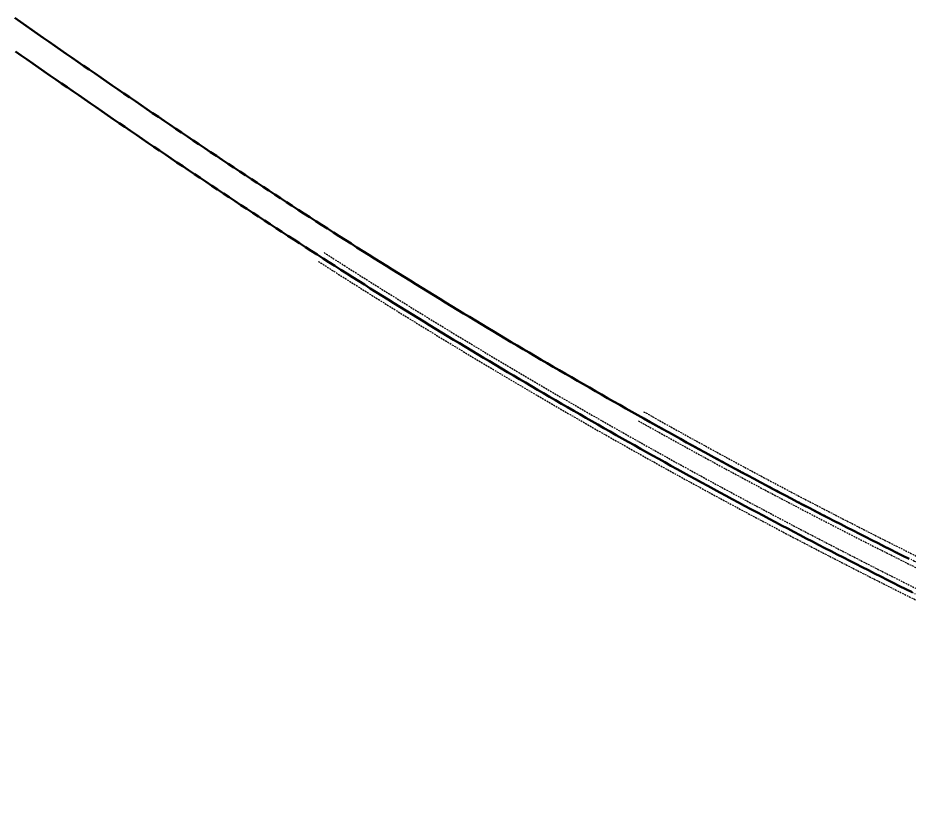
# Model space of a CAD drawing. Extents: x 2687065 to 2691361, y 1253360 to 1255888.
# Drawn here: x 2689010.3 to 2689137.7, y 1254947.9 to 1255062.7 of the extents above; entities that cross this region are included whole.
import ezdxf

# ---------------------------------------------------------------- set-up
doc = ezdxf.new("R2010")
doc.units = 0
doc.header["$MEASUREMENT"] = 0
doc.linetypes.add('STRICHLINIE2', pattern=[0.375, 0.25, -0.125])
doc.linetypes.add('STRICHPUNKT', pattern=[1, 0.5, -0.25, 0, -0.25])
for name, color, linetype in [('A-GL-0013-_____', 1, 'STRICHPUNKT'), ('A-GL-0014-_____', 1, 'STRICHPUNKT'), ('BS-TR-A-Gleisstrang-LinieGeometrie', 7, 'Continuous'), ('BS-TR-B-Gleisstrang-LinieGeometrie', 7, 'Continuous'), ('L-GL-0013-_____', 2, 'Continuous'), ('L-GL-0014-_____', 2, 'Continuous')]:
    doc.layers.add(name, color=color, linetype=linetype)

msp = doc.modelspace()

# ---------------------------------------------------------------- linework, layer by layer
at = {"layer": 'A-GL-0013-_____', "extrusion": (0.02521914972572503, 0.07637716217026169, 0.9967600130351985), "elevation": 164121.6433555596, "flags": 128}
msp.add_lwpolyline([(-2159951.916776638, -2028245.057667765, 0.0003122369592423695), (-2159953.044039666, -2028244.76864376, 0.0005992080154554114), (-2159955.158596579, -2028244.230580056, 0.03078087404905654), (-2160063.946759893, -2028223.712070315)], format="xyb", dxfattribs=at)
at = {"layer": 'A-GL-0014-_____', "extrusion": (0.01856783197649532, 0.07832280268803682, 0.9967551224823394), "elevation": 148676.4978869476, "flags": 128}
msp.add_lwpolyline([(-2327079.052213841, -1835454.512072846, 0.0004287539484845768), (-2327080.535955469, -1835454.086695016, 0.03943044475241132), (-2327214.359740658, -1835427.025257246)], format="xyb", dxfattribs=at)
at = {"layer": 'BS-TR-A-Gleisstrang-LinieGeometrie', "color": 2, "lineweight": 50, "true_color": 0xffff00}
for points in [[(2689057.89026, 1255030.44265, 452.58025), (2689058.73108062, 1255029.90972459, 452.587318107493), (2689059.57249019, 1255029.37772952, 452.594386214987), (2689060.41448769, 1255028.84666546, 452.60145432248), (2689061.25707207, 1255028.31653305, 452.608522429973), (2689062.10024232, 1255027.78733295, 452.6155905374659), (2689062.94399739, 1255027.25906579, 452.6226586449599), (2689063.78833626, 1255026.73173223, 452.629726752453), (2689064.6332579, 1255026.20533291, 452.636794859946), (2689065.47876126, 1255025.67986847, 452.64386296744), (2689066.32484532, 1255025.15533956, 452.650931074933), (2689067.17150904, 1255024.63174682, 452.657999182426), (2689068.01875139, 1255024.10909089, 452.665067289919), (2689068.86657132, 1255023.5873724, 452.672135397413), (2689069.71496781, 1255023.06659201, 452.679203504906), (2689070.5639398, 1255022.54675033, 452.686271612399), (2689071.41348627, 1255022.02784802, 452.6933397198931), (2689072.26360618, 1255021.50988571, 452.700407827386), (2689073.11429848, 1255020.99286402, 452.707475934879), (2689073.96556213, 1255020.47678359, 452.7145440423729), (2689074.8173961, 1255019.96164506, 452.721612149866), (2689075.66979934, 1255019.44744905, 452.728680257359), (2689076.5227708, 1255018.93419619, 452.735748364852), (2689077.37630945, 1255018.42188711, 452.742816472346), (2689078.23041424, 1255017.91052244, 452.749884579839), (2689079.08508412, 1255017.4001028, 452.756952687332), (2689079.94031805, 1255016.89062882, 452.764020794826), (2689080.79611498, 1255016.38210112, 452.771088902319), (2689081.65247387, 1255015.87452032, 452.778157009812), (2689082.50939367, 1255015.36788705, 452.785225117305), (2689083.36687333, 1255014.86220191, 452.792293224799), (2689084.2249118, 1255014.35746554, 452.7993613322921), (2689085.08350802, 1255013.85367855, 452.806429439785), (2689085.94266096, 1255013.35084156, 452.813497547279), (2689086.80236956, 1255012.84895517, 452.8205656547721), (2689087.66263276, 1255012.34802001, 452.827633762265), (2689088.52344952, 1255011.84803669, 452.834701869759), (2689089.38481878, 1255011.34900582, 452.8417699772519), (2689090.24673949, 1255010.85092801, 452.848838084745), (2689091.1092106, 1255010.35380387, 452.855906192238), (2689091.97223104, 1255009.857634, 452.862974299732), (2689092.83579976, 1255009.36241902, 452.870042407225), (2689093.69991571, 1255008.86815953, 452.877110514718), (2689094.56457782, 1255008.37485614, 452.884178622212), (2689095.42978505, 1255007.88250945, 452.891246729705), (2689096.29553633, 1255007.39112005, 452.898314837198), (2689097.16183061, 1255006.90068856, 452.905382944691), (2689098.02866681, 1255006.41121557, 452.912451052185), (2689098.89604389, 1255005.92270168, 452.919519159678), (2689099.76396078, 1255005.43514749, 452.926587267171), (2689100.63241642, 1255004.9485536, 452.933655374665), (2689100.63242, 1255004.94856, 452.93366), (2689101.50324185, 1255004.46193729, 452.940742868752), (2689102.37462302, 1255003.97631686, 452.947825737505), (2689103.24656237, 1255003.49169935, 452.954908606257), (2689104.11905874, 1255003.00808542, 452.961991475009), (2689104.99211097, 1255002.52547569, 452.969074343762), (2689105.86571791, 1255002.0438708, 452.976157212514), (2689106.73987841, 1255001.5632714, 452.983240081267), (2689107.6145913, 1255001.08367812, 452.990322950019), (2689108.48985542, 1255000.60509159, 452.997405818771), (2689109.36566963, 1255000.12751246, 453.004488687524), (2689110.24203275, 1254999.65094134, 453.011571556276), (2689111.11894364, 1254999.17537888, 453.018654425028), (2689111.99640112, 1254998.70082569, 453.025737293781), (2689112.87440403, 1254998.22728242, 453.032820162533), (2689113.75295122, 1254997.75474968, 453.039903031285), (2689114.63204152, 1254997.28322811, 453.046985900038), (2689115.51167377, 1254996.81271832, 453.05406876879), (2689116.3918468, 1254996.34322094, 453.061151637543), (2689117.27255945, 1254995.87473659, 453.068234506295), (2689118.15381055, 1254995.40726589, 453.075317375047), (2689119.03559893, 1254994.94080946, 453.0824002438), (2689119.91792343, 1254994.47536791, 453.089483112552), (2689120.80078288, 1254994.01094188, 453.096565981304), (2689121.68417611, 1254993.54753195, 453.103648850057), (2689122.56810195, 1254993.08513877, 453.1107317188089), (2689123.45255924, 1254992.62376292, 453.117814587562), (2689124.33754679, 1254992.16340503, 453.124897456314), (2689125.22306344, 1254991.7040657, 453.131980325066), (2689126.10910801, 1254991.24574555, 453.138602632788), (2689126.99567934, 1254990.78844517, 453.144488325869), (2689127.88277625, 1254990.33216518, 453.1503740189499), (2689128.77039756, 1254989.87690618, 453.15625971203), (2689129.6585421, 1254989.42266877, 453.162145405111), (2689130.5472087, 1254988.96945355, 453.168031098191), (2689131.43639617, 1254988.51726112, 453.1739167912719), (2689132.32610335, 1254988.06609209, 453.179802484352), (2689133.21632904, 1254987.61594704, 453.185688177433), (2689134.10707208, 1254987.16682658, 453.191573870513), (2689134.99833129, 1254986.71873129, 453.197459563594), (2689135.89010548, 1254986.27166178, 453.203345256675), (2689136.78239347, 1254985.82561863, 453.209230949755), (2689137.67519409, 1254985.38060244, 453.215116642836)], [(2689056.42851, 1255026.71284, 452.89089), (2689057.27106709, 1255026.17809476, 452.899683845926), (2689058.1142166, 1255025.64428408, 452.908378094879), (2689058.95795748, 1255025.11140862, 452.91697274712), (2689059.80228869, 1255024.57946903, 452.925467802904), (2689060.64720921, 1255024.04846597, 452.933863262488), (2689061.49271798, 1255023.51840009, 452.94215912612), (2689062.33881397, 1255022.98927204, 452.95035539405), (2689063.18549615, 1255022.46108247, 452.958452066521), (2689064.03276346, 1255021.93383202, 452.966449143777), (2689064.88061487, 1255021.40752136, 452.974346626055), (2689065.72904934, 1255020.88215113, 452.982144513593), (2689066.57806581, 1255020.35772197, 452.989842806622), (2689067.42766326, 1255019.83423452, 452.997441505373), (2689068.27784063, 1255019.31168943, 453.004940610073), (2689069.12859688, 1255018.79008735, 453.012340120945), (2689069.97993096, 1255018.26942891, 453.019640038212), (2689070.83184182, 1255017.74971475, 453.026840362091), (2689071.68432843, 1255017.23094552, 453.033941092797), (2689072.53738972, 1255016.71312185, 453.040942230542), (2689073.39102466, 1255016.19624438, 453.047843775536), (2689074.24523219, 1255015.68031374, 453.054645727985), (2689075.10001126, 1255015.16533056, 453.061348088092), (2689075.95536082, 1255014.65129549, 453.067950856058), (2689076.81127982, 1255014.13820915, 453.074454032079), (2689077.6677672, 1255013.62607217, 453.080846440954), (2689078.52482192, 1255013.11488519, 453.087201329454), (2689079.38244292, 1255012.60464883, 453.0935562179531), (2689080.24062915, 1255012.09536371, 453.099911106453), (2689081.09937955, 1255011.58703047, 453.106265994953), (2689081.95869306, 1255011.07964974, 453.112620883452), (2689082.81856863, 1255010.57322212, 453.118975771952), (2689083.6790052, 1255010.06774825, 453.125330660451), (2689084.54000172, 1255009.56322875, 453.1316855489511), (2689085.40155712, 1255009.05966424, 453.138040437451), (2689086.26367034, 1255008.55705533, 453.14439532595), (2689087.12634034, 1255008.05540265, 453.15075021445), (2689087.98956603, 1255007.55470681, 453.157105102949), (2689088.85334637, 1255007.05496843, 453.163459991449), (2689089.71768029, 1255006.55618812, 453.1698148799491), (2689090.58256674, 1255006.05836649, 453.176169768448), (2689091.44800463, 1255005.56150416, 453.182524656948), (2689092.31399292, 1255005.06560174, 453.188879545447), (2689093.18053054, 1255004.57065984, 453.195234433947), (2689094.04761641, 1255004.07667906, 453.201589322447), (2689094.91524949, 1255003.58366002, 453.207944210946), (2689095.78342869, 1255003.09160332, 453.214299099446), (2689096.65215295, 1255002.60050956, 453.220653987945), (2689097.52142121, 1255002.11037935, 453.227008876445), (2689098.39123239, 1255001.62121329, 453.233363764945), (2689099.26158543, 1255001.13301198, 453.239718653444), (2689100.13247926, 1255000.64577603, 453.246073541944), (2689101.00391279, 1255000.15950602, 453.252428430444), (2689101.87588497, 1254999.67420257, 453.258783318943), (2689102.74839473, 1254999.18986626, 453.265138207443), (2689103.62144098, 1254998.7064977, 453.271493095942), (2689104.49502265, 1254998.22409747, 453.277847984442), (2689105.36913868, 1254997.74266616, 453.284202872942), (2689106.24378798, 1254997.26220438, 453.2905577614409), (2689107.11896949, 1254996.78271271, 453.296912649941), (2689107.99468212, 1254996.30419175, 453.30326753844), (2689108.8709248, 1254995.82664207, 453.30962242694), (2689109.74769644, 1254995.35006427, 453.3159773154401), (2689110.62499599, 1254994.87445893, 453.322332203939), (2689111.50282234, 1254994.39982663, 453.3286870924389), (2689112.38117444, 1254993.92616797, 453.3350419809381), (2689113.26005119, 1254993.45348352, 453.341396869438), (2689114.13945151, 1254992.98177387, 453.347751757938), (2689115.01937432, 1254992.51103959, 453.354106646437), (2689115.89981855, 1254992.04128126, 453.360461534937), (2689116.78078311, 1254991.57249946, 453.366818251821), (2689117.66226692, 1254991.10469477, 453.373205352594), (2689118.54426888, 1254990.63786776, 453.379644870036), (2689119.42678793, 1254990.17201901, 453.386136804202), (2689120.30982297, 1254989.70714908, 453.392681155146), (2689121.19337292, 1254989.24325856, 453.399277922919), (2689122.07743668, 1254988.780348, 453.405927107578), (2689122.96201319, 1254988.31841799, 453.412628709177), (2689123.84710133, 1254987.85746908, 453.419382727773), (2689124.73270004, 1254987.39750185, 453.42618916342), (2689125.61880822, 1254986.93851686, 453.433048016176), (2689126.50542478, 1254986.48051467, 453.439959286097), (2689127.39254863, 1254986.02349584, 453.446922973242), (2689128.28017867, 1254985.56746095, 453.4539390776629), (2689129.16831383, 1254985.11241055, 453.461007599425), (2689130.05695301, 1254984.65834519, 453.468128538583), (2689130.9460951, 1254984.20526545, 453.475301895196), (2689131.83573903, 1254983.75317186, 453.482527669324), (2689132.7258837, 1254983.302065, 453.489805861027), (2689133.616528, 1254982.85194541, 453.497136470364), (2689134.50767086, 1254982.40281365, 453.504519497396), (2689135.39931117, 1254981.95467027, 453.511957503917), (2689136.29144783, 1254981.50751583, 453.519410349817), (2689137.18407975, 1254981.06135086, 453.526863195718), (2689138.07720584, 1254980.61617592, 453.534316041618)]]:
    msp.add_polyline3d(points, dxfattribs=at)
at = {"layer": 'BS-TR-B-Gleisstrang-LinieGeometrie', "color": 18, "lineweight": 50, "true_color": 0x000000}
for points in [[(2689009.81683336, 1255062.71130901, 452.169121742941), (2689010.6350408, 1255062.13926504, 452.176210209861), (2689011.45350594, 1255061.56758984, 452.18329867678), (2689012.27223522, 1255060.99629301, 452.1903871437), (2689013.09123506, 1255060.42538411, 452.197475610619), (2689013.91051187, 1255059.85487274, 452.204564077539), (2689014.73007205, 1255059.28476851, 452.211652544458), (2689015.54992197, 1255058.71508104, 452.218741011378), (2689016.370068, 1255058.14581994, 452.225829478297), (2689017.19051649, 1255057.57699486, 452.232917945217), (2689018.01127378, 1255057.00861543, 452.240006412136), (2689018.83234619, 1255056.44069131, 452.247094879056), (2689019.65374002, 1255055.87323217, 452.254183345975), (2689020.47546156, 1255055.30624768, 452.261271812895), (2689021.29751708, 1255054.73974753, 452.268360279814), (2689022.11991284, 1255054.17374142, 452.275448746734), (2689022.94265508, 1255053.60823906, 452.282537213653), (2689023.76575, 1255053.04325018, 452.289625680572), (2689024.58920383, 1255052.47878451, 452.296714147492), (2689025.41302273, 1255051.91485179, 452.303802614411), (2689026.23721288, 1255051.35146179, 452.310891081331), (2689027.06178042, 1255050.78862428, 452.3179795482511), (2689027.88673148, 1255050.22634904, 452.32506801517), (2689028.71207216, 1255049.66464587, 452.3321564820901), (2689029.53780856, 1255049.10352459, 452.339244949009), (2689030.36394673, 1255048.54299501, 452.3463334159291), (2689031.19049273, 1255047.98306698, 452.353421882848), (2689032.01745257, 1255047.42375035, 452.360510349768), (2689032.84483228, 1255046.86505498, 452.367598816687), (2689033.67263781, 1255046.30699076, 452.374687283607), (2689034.50087514, 1255045.74956757, 452.3817757505259), (2689035.3295502, 1255045.19279533, 452.388864217446), (2689036.15866891, 1255044.63668397, 452.395952684365), (2689036.98823715, 1255044.08124342, 452.403041151285), (2689037.8182608, 1255043.52648363, 452.4101296182039), (2689038.64874569, 1255042.97241459, 452.417218085124), (2689039.47969765, 1255042.41904626, 452.424306552043), (2689040.31112248, 1255041.86638865, 452.431395018963), (2689041.14302593, 1255041.31445178, 452.438483485882), (2689041.97541376, 1255040.76324568, 452.445571952802), (2689042.80829169, 1255040.2127804, 452.452660419721), (2689043.64166541, 1255039.66306601, 452.459748886641), (2689044.47554057, 1255039.11411258, 452.4668373535599), (2689045.30992284, 1255038.56593022, 452.47392582048), (2689046.1448178, 1255038.01852904, 452.481014287399), (2689046.98023106, 1255037.47191918, 452.488102754319), (2689047.81616817, 1255036.92611078, 452.495191221238), (2689048.65263465, 1255036.38111401, 452.502279688158), (2689049.489636, 1255035.83693905, 452.509368155077), (2689050.3271777, 1255035.29359612, 452.516456621996), (2689051.16526519, 1255034.75109542, 452.523545088916), (2689052.00390388, 1255034.2094472, 452.530633555836), (2689052.84309915, 1255033.66866172, 452.537722022755), (2689053.68285636, 1255033.12874925, 452.544810489675), (2689054.52318081, 1255032.58972008, 452.551898956594), (2689055.36407781, 1255032.05158452, 452.558987423514), (2689056.20555261, 1255031.51435292, 452.566075890433), (2689057.04761043, 1255030.97803561, 452.573164357353), (2689057.89025647, 1255030.44264297, 452.580252824272)], [(2689009.93660646, 1255057.91890173, 452.330779309616), (2689010.7562761, 1255057.34611291, 452.340929292356), (2689011.57621745, 1255056.7737131, 452.351079275096), (2689012.39643694, 1255056.20171193, 452.361229257837), (2689013.216941, 1255055.63011903, 452.371379240577), (2689014.03773603, 1255055.05894405, 452.381529223318), (2689014.85882843, 1255054.48819663, 452.391679206058), (2689015.68022457, 1255053.91788643, 452.401829188798), (2689016.50193082, 1255053.34802313, 452.411979171539), (2689017.32395353, 1255052.77861641, 452.422129154279), (2689018.14629902, 1255052.20967596, 452.43227913702), (2689018.96897361, 1255051.64121149, 452.44242911976), (2689019.79198361, 1255051.07323271, 452.4525791025), (2689020.61533528, 1255050.50574935, 452.462729085241), (2689021.43903489, 1255049.93877115, 452.472879067981), (2689022.2630887, 1255049.37230786, 452.483029050722), (2689023.08750293, 1255048.80636924, 452.493179033462), (2689023.91228378, 1255048.24096507, 452.503329016202), (2689024.73743745, 1255047.67610513, 452.513478998943), (2689025.56297012, 1255047.11179923, 452.523628981683), (2689026.38888793, 1255046.54805718, 452.533778964424), (2689027.21519701, 1255045.9848888, 452.543928947164), (2689028.04190349, 1255045.42230393, 452.554078929904), (2689028.86901345, 1255044.86031243, 452.564228912645), (2689029.69653296, 1255044.29892417, 452.574378895385), (2689030.52446807, 1255043.73814902, 452.584528878126), (2689031.35282482, 1255043.17799688, 452.594678860866), (2689032.18160921, 1255042.61847766, 452.604828843606), (2689033.01082723, 1255042.05960129, 452.6149788263469), (2689033.84048483, 1255041.50137769, 452.625128809087), (2689034.67058795, 1255040.94381683, 452.635278791827), (2689035.50114252, 1255040.38692867, 452.645428774568), (2689036.33215442, 1255039.8307232, 452.655578757308), (2689037.16362953, 1255039.27521041, 452.665728740049), (2689037.99557368, 1255038.72040032, 452.675878722789), (2689038.8279927, 1255038.16630295, 452.686028705529), (2689039.66089238, 1255037.61292837, 452.69617868827), (2689040.49427848, 1255037.06028662, 452.70632867101), (2689041.32815676, 1255036.50838779, 452.716478653751), (2689042.16253293, 1255035.95724197, 452.726628636491), (2689042.99741267, 1255035.40685927, 452.736778619231), (2689043.83280165, 1255034.85724982, 452.7469286019719), (2689044.66870551, 1255034.30842377, 452.757078584712), (2689045.50512986, 1255033.76039129, 452.767228567453), (2689046.34208028, 1255033.21316254, 452.777350521092), (2689047.1795623, 1255032.66674774, 452.787362330357), (2689048.01758147, 1255032.12115708, 452.797274130198), (2689048.85614327, 1255031.57640082, 452.807085920913), (2689049.69525318, 1255031.03248919, 452.816797702796), (2689050.53491661, 1255030.48943247, 452.82640947614), (2689051.37513898, 1255029.94724095, 452.835921241232), (2689052.21592566, 1255029.40592492, 452.845332998358), (2689053.057282, 1255028.86549473, 452.854644747801), (2689053.89921329, 1255028.32596071, 452.863856489838), (2689054.74172484, 1255027.78733322, 452.872968224748), (2689055.58482187, 1255027.24962264, 452.881979952803), (2689056.42850961, 1255026.71283939, 452.890891674272)]]:
    msp.add_polyline3d(points, dxfattribs=at)
at = {"layer": 'L-GL-0013-_____', "color": 7, "linetype": 'STRICHLINIE2', "lineweight": -3, "extrusion": (0.02521914972572503, 0.07637716217026169, 0.9967600130351985), "elevation": 164121.6433555596, "flags": 128}
for points in [[(-2159952.103501034, -2028245.784051961, 0.0003122369592423213), (-2159953.229856699, -2028245.495260599, 0.0005992080154554848), (-2159955.342674439, -2028244.957639436, 0.02735692632249809), (-2160051.841338146, -2028226.072413614, 0.02735692632249809)], [(-2159951.730052244, -2028244.331283569, 0.0003122369592422281), (-2159952.858222632, -2028244.042026922, 0.0005992080154554861), (-2159954.974518721, -2028243.503520676, 0.02735681088789191), (-2160051.633747018, -2028224.586847775, 0.02735681088789191)]]:
    msp.add_lwpolyline(points, format="xyb", dxfattribs=at)
at = {"layer": 'L-GL-0014-_____', "color": 7, "linetype": 'STRICHLINIE2', "lineweight": -3, "extrusion": (0.01856783197649532, 0.07832280268803682, 0.9967551224823394), "elevation": 148676.4978869476, "flags": 128}
for points in [[(-2327079.259524883, -1835455.23285167, 0.0004287540789182674), (-2327080.742030057, -1835454.807828334, 0.02787776043705014), (-2327174.881850044, -1835433.498658025, 0.001813412347454713), (-2327181.081773268, -1835432.477512552, 0.001813412347454713)], [(-2327078.844902799, -1835453.791294022, 0.0004287538182681213), (-2327080.329880881, -1835453.365561697, 0.02787763562857071), (-2327174.632286737, -1835432.01956427, 0.001810008497886415), (-2327180.831280716, -1835430.998525324, 0.001810008497886415)]]:
    msp.add_lwpolyline(points, format="xyb", dxfattribs=at)

doc.saveas('drawing.dxf')
